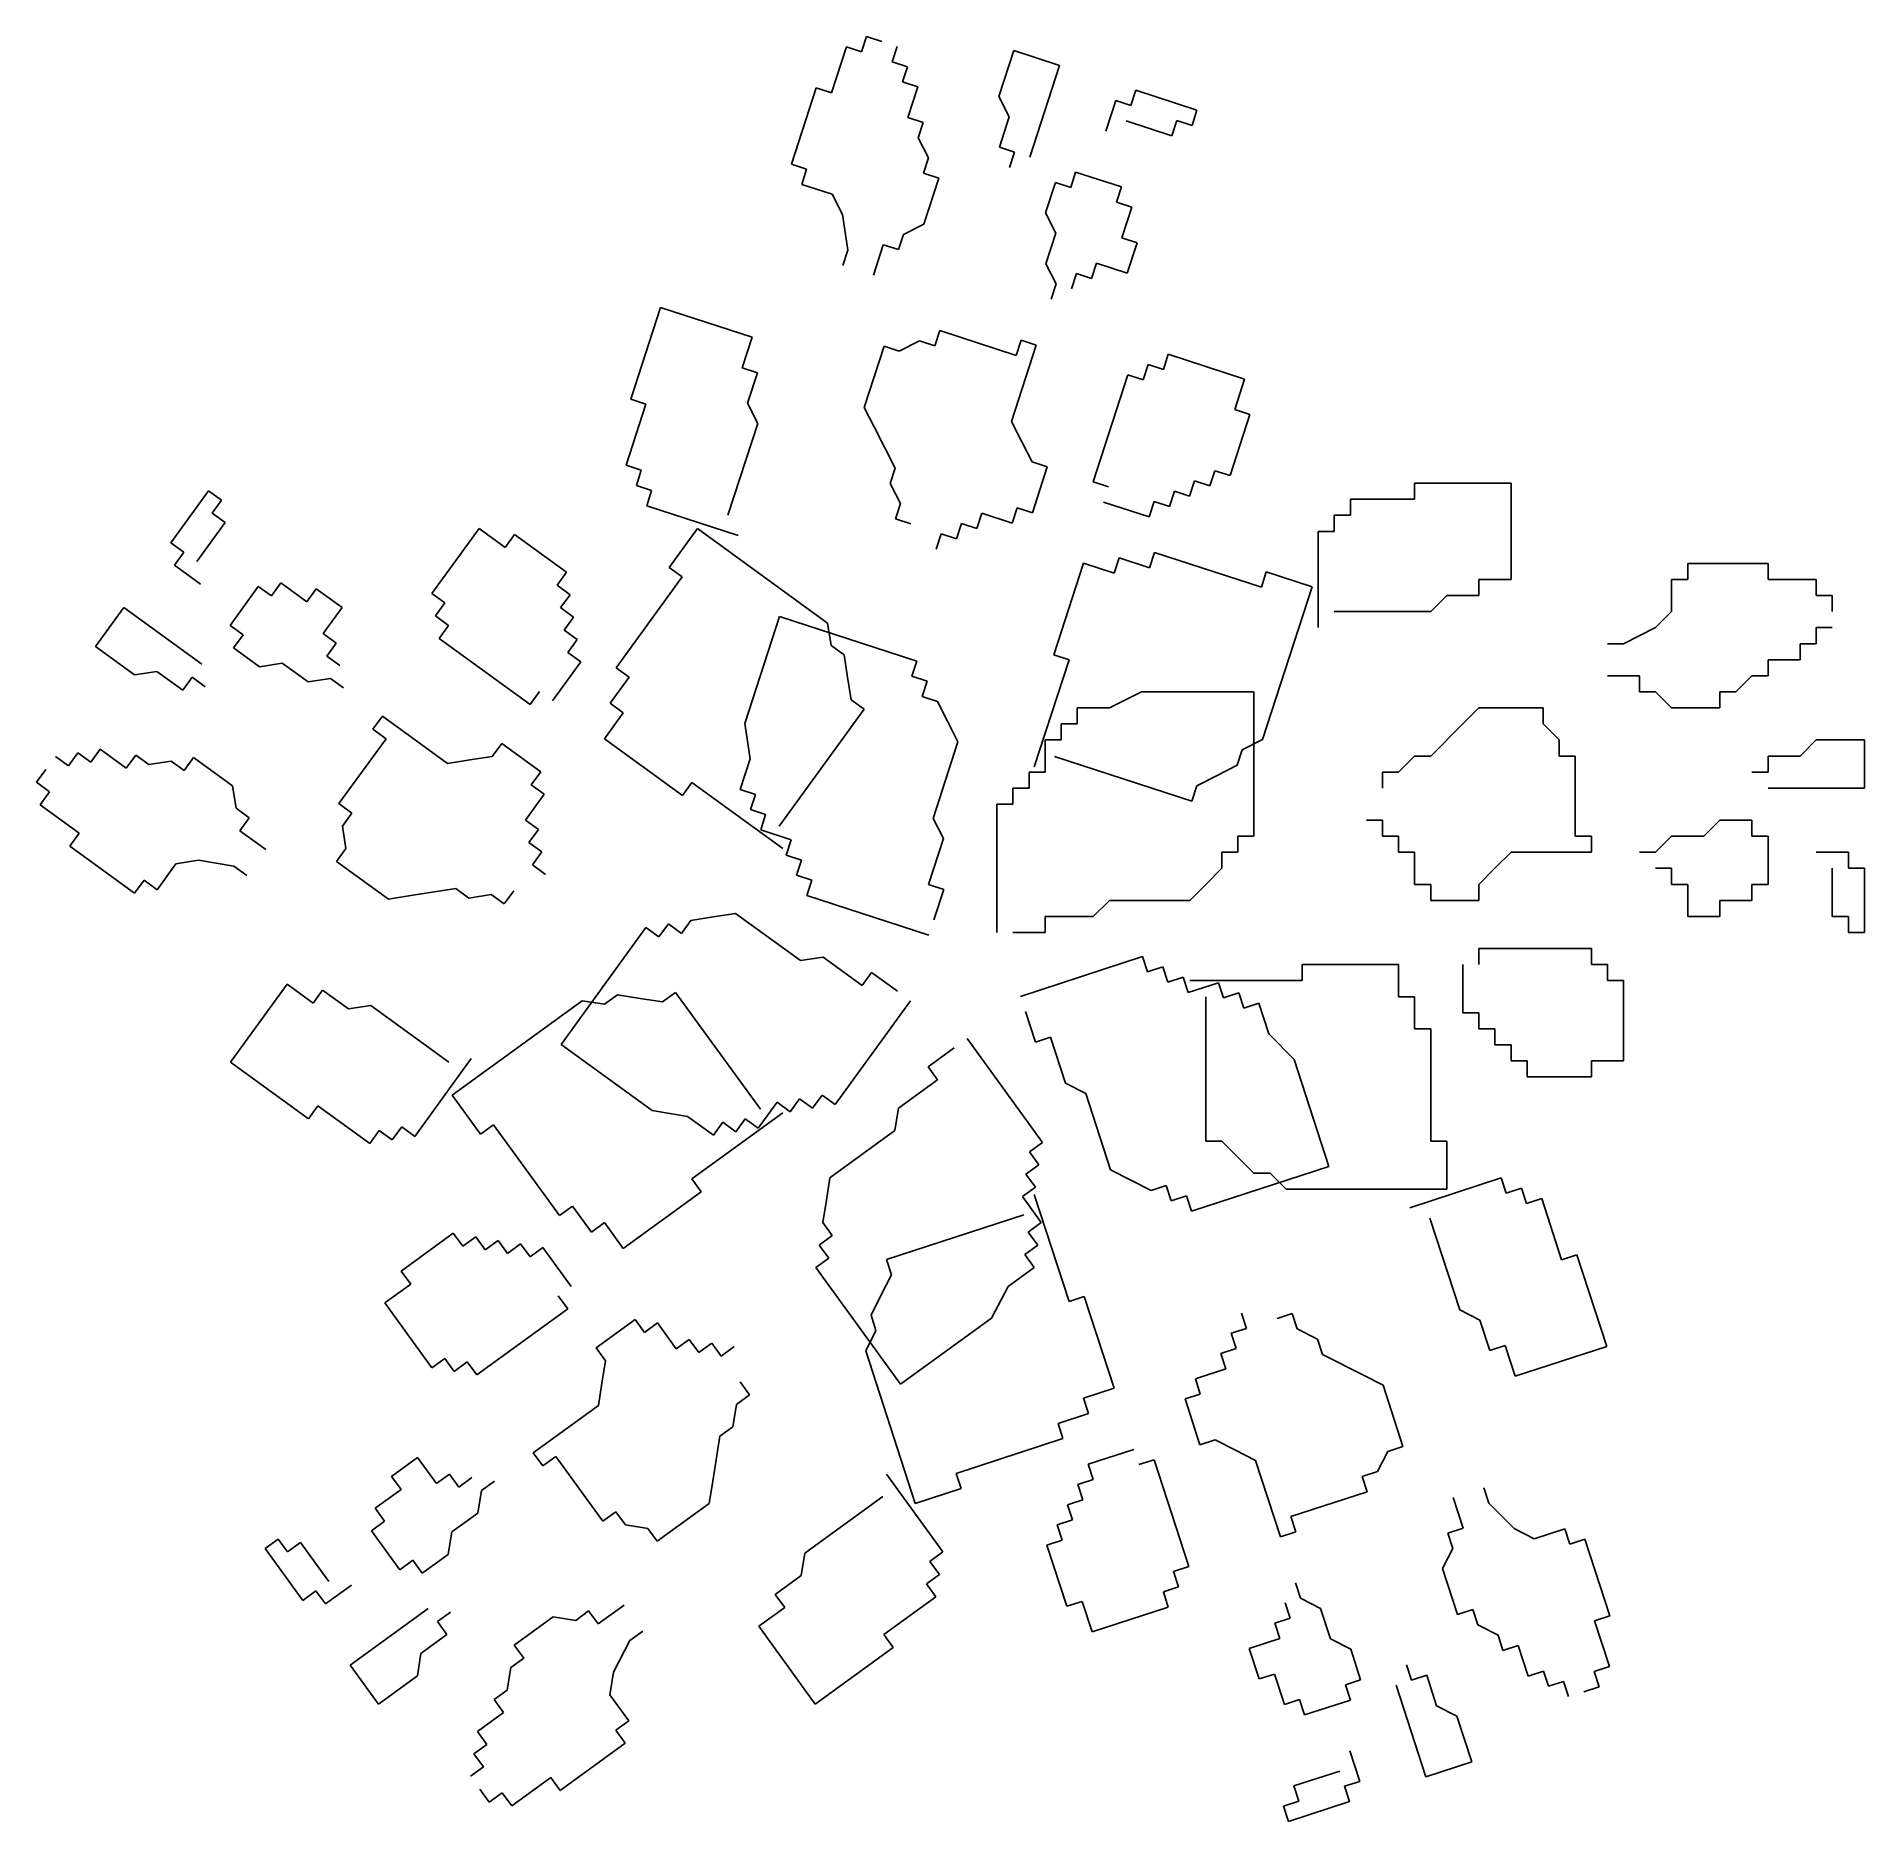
# Model space of a CAD drawing. Extents: x 7.21 to 13.92, y 2.7 to 9.26.
import ezdxf

# ---------------------------------------------------------------- set-up
doc = ezdxf.new("R2010")
doc.units = 0
doc.header["$MEASUREMENT"] = 0
doc.layers.add('VEGETACAO', color=106, linetype='CONTINUOUS')

msp = doc.modelspace()

# ---------------------------------------------------------------- linework, layer by layer
at = {"layer": 'VEGETACAO'}
for p, q in [((10.1296, 9.0502), (10.1843, 9.2185)), ((10.1843, 9.2185), (10.2403, 9.2003)), ((10.2403, 9.2003), (10.2586, 9.2564)), ((10.2586, 9.2564), (10.3146, 9.2382)), ((10.3524, 9.1639), (10.3707, 9.22)), ((10.7447, 9.0364), (10.7994, 9.2048)), ((10.7994, 9.2048), (10.9675, 9.1501)), ((10.4085, 9.1457), (10.3524, 9.1639)), ((10.3902, 9.0896), (10.4085, 9.1457)), ((10.9675, 9.1501), (10.8582, 8.8135)), ((9.9824, 8.7879), (10.0736, 9.0684)), ((10.0736, 9.0684), (10.1296, 9.0502)), ((10.4463, 9.0714), (10.3902, 9.0896)), ((10.4098, 8.9592), (10.4463, 9.0714)), ((10.7825, 8.9621), (10.7447, 9.0364)), ((11.137, 8.909), (11.1735, 9.0212)), ((11.1735, 9.0212), (11.2295, 9.003)), ((11.2295, 9.003), (11.2478, 9.0591)), ((11.2478, 9.0591), (11.4719, 8.9862)), ((10.4659, 8.9409), (10.4098, 8.9592)), ((10.4476, 8.8848), (10.4659, 8.9409)), ((10.7461, 8.8499), (10.7825, 8.9621)), ((11.3794, 8.8922), (11.2113, 8.9469)), ((11.3977, 8.9483), (11.3794, 8.8922)), ((11.4537, 8.9301), (11.3977, 8.9483)), ((11.4719, 8.9862), (11.4537, 8.9301)), ((10.4854, 8.8105), (10.4476, 8.8848)), ((10.4672, 8.7544), (10.4854, 8.8105)), ((10.8021, 8.8317), (10.7461, 8.8499)), ((10.7839, 8.7756), (10.8021, 8.8317)), ((10.0385, 8.7697), (9.9824, 8.7879)), ((10.0202, 8.7136), (10.0385, 8.7697)), ((10.5233, 8.7362), (10.4672, 8.7544)), ((10.4686, 8.5679), (10.5233, 8.7362)), ((11.0081, 8.7027), (11.0263, 8.7588)), ((11.0263, 8.7588), (11.1944, 8.7042)), ((10.1323, 8.6771), (10.0202, 8.7136)), ((10.1701, 8.6028), (10.1323, 8.6771)), ((10.9156, 8.6087), (10.952, 8.7209)), ((10.952, 8.7209), (11.0081, 8.7027)), ((11.1944, 8.7042), (11.1762, 8.6481)), ((10.1897, 8.4724), (10.1701, 8.6028)), ((10.9534, 8.5344), (10.9156, 8.6087)), ((11.1762, 8.6481), (11.2322, 8.6299)), ((11.2322, 8.6299), (11.1958, 8.5177)), ((10.3761, 8.4739), (10.3943, 8.53)), ((10.3943, 8.53), (10.4686, 8.5679)), ((10.9169, 8.4222), (10.9534, 8.5344)), ((10.1715, 8.4163), (10.1897, 8.4724)), ((10.2836, 8.3799), (10.32, 8.4921)), ((10.32, 8.4921), (10.3761, 8.4739)), ((11.1958, 8.5177), (11.2518, 8.4995)), ((11.2518, 8.4995), (11.2154, 8.3873)), ((10.9547, 8.3479), (10.9169, 8.4222)), ((11.1033, 8.4237), (11.085, 8.3676)), ((11.2154, 8.3873), (11.1033, 8.4237)), ((10.9365, 8.2918), (10.9547, 8.3479)), ((11.029, 8.3858), (11.0108, 8.3297)), ((11.085, 8.3676), (11.029, 8.3858)), ((9.3923, 7.9251), (9.5017, 8.2617)), ((9.5017, 8.2617), (9.8379, 8.1525)), ((9.8379, 8.1525), (9.8015, 8.0403)), ((10.3788, 8.1008), (10.453, 8.1387)), ((10.453, 8.1387), (10.5091, 8.1205)), ((10.5091, 8.1205), (10.5273, 8.1766)), ((10.5273, 8.1766), (10.8075, 8.0856)), ((10.8818, 8.1235), (10.7906, 7.8429)), ((10.8075, 8.0856), (10.8258, 8.1417)), ((10.8258, 8.1417), (10.8818, 8.1235)), ((10.2498, 7.8946), (10.3227, 8.119)), ((10.3227, 8.119), (10.3788, 8.1008)), ((11.3666, 8.09), (11.3484, 8.0339)), ((11.6468, 7.9989), (11.3666, 8.09)), ((9.8015, 8.0403), (9.8575, 8.022)), ((9.8575, 8.022), (9.821, 7.9098)), ((11.2181, 8.0142), (11.0904, 7.6214)), ((11.2741, 7.996), (11.2181, 8.0142)), ((11.2923, 8.0521), (11.2741, 7.996)), ((11.3484, 8.0339), (11.2923, 8.0521)), ((11.6104, 7.8867), (11.6468, 7.9989)), ((9.4483, 7.9069), (9.3923, 7.9251)), ((9.3754, 7.6824), (9.4483, 7.9069)), ((9.821, 7.9098), (9.8588, 7.8355)), ((10.2876, 7.8203), (10.2498, 7.8946)), ((11.5935, 7.6441), (11.6664, 7.8685)), ((11.6664, 7.8685), (11.6104, 7.8867)), ((9.8588, 7.8355), (9.7495, 7.4989)), ((10.3632, 7.6716), (10.2876, 7.8203)), ((10.7906, 7.8429), (10.8285, 7.7686)), ((10.8285, 7.7686), (10.8663, 7.6943)), ((9.4314, 7.6642), (9.3754, 7.6824)), ((9.4132, 7.6081), (9.4314, 7.6642)), ((10.345, 7.6155), (10.3632, 7.6716)), ((10.8663, 7.6943), (10.9223, 7.6761)), ((10.9223, 7.6761), (10.8676, 7.5077)), ((11.5192, 7.6062), (11.5374, 7.6623)), ((11.5374, 7.6623), (11.5935, 7.6441)), ((7.7039, 7.3977), (7.8425, 7.5884)), ((7.8425, 7.5884), (7.8902, 7.5538)), ((9.4693, 7.5899), (9.4132, 7.6081)), ((9.451, 7.5338), (9.4693, 7.5899)), ((10.3828, 7.5412), (10.345, 7.6155)), ((11.0904, 7.6214), (11.1465, 7.6032)), ((11.3707, 7.5304), (11.3889, 7.5865)), ((11.3889, 7.5865), (11.4449, 7.5683)), ((11.4449, 7.5683), (11.4632, 7.6244)), ((11.4632, 7.6244), (11.5192, 7.6062)), ((12.271, 7.6163), (12.625, 7.6163)), ((12.271, 7.5574), (12.271, 7.6163)), ((12.625, 7.6163), (12.625, 7.2627)), ((7.8902, 7.5538), (7.8556, 7.5061)), ((9.7873, 7.4246), (9.451, 7.5338)), ((10.3646, 7.4851), (10.3828, 7.5412)), ((10.8116, 7.526), (10.7933, 7.4698)), ((10.8676, 7.5077), (10.8116, 7.526)), ((11.1283, 7.5471), (11.2964, 7.4925)), ((11.2964, 7.4925), (11.3146, 7.5486)), ((11.3146, 7.5486), (11.3707, 7.5304)), ((12.035, 7.5574), (12.271, 7.5574)), ((12.035, 7.4985), (12.035, 7.5574)), ((7.9033, 7.4714), (7.7994, 7.3284)), ((7.8556, 7.5061), (7.9033, 7.4714)), ((10.4206, 7.4669), (10.3646, 7.4851)), ((10.607, 7.4684), (10.5888, 7.4123)), ((10.663, 7.4502), (10.607, 7.4684)), ((10.6813, 7.5063), (10.663, 7.4502)), ((10.7933, 7.4698), (10.6813, 7.5063)), ((11.976, 7.4395), (11.976, 7.4985)), ((11.976, 7.4985), (12.035, 7.4985)), ((7.7516, 7.3631), (7.7039, 7.3977)), ((8.8355, 7.4497), (8.6623, 7.2113)), ((8.9309, 7.3803), (8.8355, 7.4497)), ((8.9656, 7.428), (8.9309, 7.3803)), ((9.1565, 7.2893), (8.9656, 7.428)), ((9.5337, 7.3066), (9.6376, 7.4496)), ((9.6376, 7.4496), (10.1149, 7.1028)), ((10.5327, 7.4305), (10.5145, 7.3744)), ((10.5888, 7.4123), (10.5327, 7.4305)), ((11.917, 7.086), (11.917, 7.4395)), ((11.917, 7.4395), (11.976, 7.4395)), ((7.717, 7.3154), (7.7516, 7.3631)), ((10.9459, 6.986), (11.0553, 7.3227)), ((11.0553, 7.3227), (11.1674, 7.2863)), ((11.1674, 7.2863), (11.1856, 7.3424)), ((11.1856, 7.3424), (11.2977, 7.306)), ((11.2977, 7.306), (11.316, 7.3621)), ((11.316, 7.3621), (11.7083, 7.2346)), ((13.2739, 7.3217), (13.5689, 7.3217)), ((13.2739, 7.2627), (13.2739, 7.3217)), ((13.5689, 7.3217), (13.5689, 7.2627)), ((7.8125, 7.246), (7.717, 7.3154)), ((8.0727, 7.2027), (8.1073, 7.2504)), ((8.1073, 7.2504), (8.2027, 7.181)), ((9.1218, 7.2416), (9.1565, 7.2893)), ((9.3389, 6.9382), (9.5814, 7.2719)), ((9.5814, 7.2719), (9.5337, 7.3066)), ((11.7083, 7.2346), (11.7265, 7.2907)), ((11.7265, 7.2907), (11.8946, 7.2361)), ((12.625, 7.2627), (12.507, 7.2627)), ((12.507, 7.2627), (12.507, 7.2038)), ((13.2149, 7.2627), (13.2739, 7.2627)), ((13.2149, 7.1449), (13.2149, 7.2627)), ((13.5689, 7.2627), (13.7459, 7.2627)), ((13.7459, 7.2627), (13.7459, 7.2038)), ((7.921, 7.0943), (8.0249, 7.2374)), ((8.0249, 7.2374), (8.0727, 7.2027)), ((8.2027, 7.181), (8.2374, 7.2287)), ((8.2374, 7.2287), (8.3328, 7.1593)), ((8.6623, 7.2113), (8.71, 7.1766)), ((9.1696, 7.2069), (9.1218, 7.2416)), ((9.1349, 7.1593), (9.1696, 7.2069)), ((11.8946, 7.2361), (11.7123, 6.675)), ((12.389, 7.2038), (12.33, 7.1449)), ((12.507, 7.2038), (12.389, 7.2038)), ((13.7459, 7.2038), (13.8049, 7.2038)), ((13.8049, 7.2038), (13.8049, 7.1449)), ((7.4268, 7.0164), (7.5307, 7.1594)), ((7.5307, 7.1594), (7.8171, 6.9513)), ((8.3328, 7.1593), (8.2636, 7.064)), ((8.71, 7.1766), (8.6754, 7.129)), ((8.6754, 7.129), (8.7231, 7.0943)), ((9.1827, 7.1246), (9.1349, 7.1593)), ((9.148, 7.0769), (9.1827, 7.1246)), ((9.8109, 6.7345), (9.9385, 7.1273)), ((9.9385, 7.1273), (10.4429, 6.9634)), ((12.33, 7.1449), (11.976, 7.1449)), ((13.1559, 7.086), (13.2149, 7.1449)), ((7.9687, 7.0597), (7.921, 7.0943)), ((7.9341, 7.012), (7.9687, 7.0597)), ((8.2636, 7.064), (8.3113, 7.0293)), ((8.7231, 7.0943), (8.6885, 7.0466)), ((9.1958, 7.0422), (9.148, 7.0769)), ((10.1149, 7.1028), (10.128, 7.0205)), ((13.038, 7.027), (13.1559, 7.086)), ((13.7459, 7.086), (13.8049, 7.086)), ((13.7459, 7.027), (13.7459, 7.086)), ((7.57, 6.9123), (7.4268, 7.0164)), ((8.0296, 6.9426), (7.9341, 7.012)), ((8.3113, 7.0293), (8.2767, 6.9816)), ((8.2767, 6.9816), (8.3244, 6.947)), ((8.6885, 7.0466), (9.0226, 6.8039)), ((9.1611, 6.9946), (9.1958, 7.0422)), ((9.2088, 6.9599), (9.1611, 6.9946)), ((10.128, 7.0205), (10.1757, 6.9858)), ((10.1757, 6.9858), (10.1888, 6.9035)), ((11.002, 6.9678), (10.9459, 6.986)), ((12.979, 7.027), (13.038, 7.027)), ((13.6869, 7.027), (13.7459, 7.027)), ((13.6869, 6.9681), (13.6869, 7.027)), ((7.6524, 6.9253), (7.57, 6.9123)), ((7.7478, 6.856), (7.6524, 6.9253)), ((8.1119, 6.9556), (8.0296, 6.9426)), ((8.2074, 6.8863), (8.1119, 6.9556)), ((9.1049, 6.8169), (9.2088, 6.9599)), ((9.3867, 6.9035), (9.3389, 6.9382)), ((10.4429, 6.9634), (10.4247, 6.9073)), ((10.8744, 6.5751), (11.002, 6.9678)), ((13.5689, 6.9092), (13.5689, 6.9681)), ((13.5689, 6.9681), (13.6869, 6.9681)), ((7.7825, 6.9037), (7.7478, 6.856)), ((7.8302, 6.869), (7.7825, 6.9037)), ((8.2897, 6.8993), (8.2074, 6.8863)), ((8.3375, 6.8646), (8.2897, 6.8993)), ((9.0226, 6.8039), (9.0572, 6.8515)), ((9.3174, 6.8082), (9.3867, 6.9035)), ((10.1888, 6.9035), (10.2019, 6.8211)), ((10.4247, 6.9073), (10.4807, 6.8891)), ((10.4807, 6.8891), (10.4625, 6.833)), ((11.1501, 6.7913), (11.2681, 6.8503)), ((11.2681, 6.8503), (11.6811, 6.8503)), ((11.6811, 6.8503), (11.6811, 6.3199)), ((12.979, 6.9092), (13.097, 6.9092)), ((13.097, 6.9092), (13.097, 6.8503)), ((13.097, 6.8503), (13.1559, 6.8503)), ((13.1559, 6.8503), (13.2149, 6.7913)), ((13.3919, 6.8503), (13.4509, 6.8503)), ((13.3919, 6.7913), (13.3919, 6.8503)), ((13.4509, 6.8503), (13.5099, 6.9092)), ((13.5099, 6.9092), (13.5689, 6.9092)), ((9.3651, 6.7735), (9.3174, 6.8082)), ((10.2496, 6.7864), (9.9379, 6.3574)), ((10.2019, 6.8211), (10.2496, 6.7864)), ((10.4625, 6.833), (10.5185, 6.8148)), ((10.5185, 6.8148), (10.5564, 6.7404)), ((11.0321, 6.7324), (11.0321, 6.7913)), ((11.0321, 6.7913), (11.1501, 6.7913)), ((12.448, 6.7324), (12.507, 6.7913)), ((12.507, 6.7913), (12.743, 6.7913)), ((12.743, 6.7913), (12.743, 6.7324)), ((13.2149, 6.7913), (13.3919, 6.7913)), ((8.446, 6.7129), (8.4807, 6.7606)), ((8.4938, 6.6782), (8.446, 6.7129)), ((8.4807, 6.7606), (8.7193, 6.5872)), ((9.2959, 6.6782), (9.3651, 6.7735)), ((9.8305, 6.6041), (9.8109, 6.7345)), ((10.5564, 6.7404), (10.5942, 6.6661)), ((10.9731, 6.7324), (11.0321, 6.7324)), ((10.9731, 6.6735), (10.9731, 6.7324)), ((12.33, 6.6145), (12.448, 6.7324)), ((12.743, 6.7324), (12.802, 6.6735)), ((8.3206, 6.4399), (8.4938, 6.6782)), ((8.884, 6.6132), (8.9187, 6.6609)), ((8.9187, 6.6609), (9.0619, 6.5568)), ((9.5822, 6.4701), (9.2959, 6.6782)), ((10.5942, 6.6661), (10.503, 6.3856)), ((10.9141, 6.5556), (10.9141, 6.6735)), ((10.9141, 6.6735), (10.9731, 6.6735)), ((11.7123, 6.675), (11.638, 6.6371)), ((12.802, 6.6735), (12.802, 6.6145)), ((13.6869, 6.6145), (13.7459, 6.6735)), ((13.7459, 6.6735), (13.9229, 6.6735)), ((13.9229, 6.6735), (13.9229, 6.4967)), ((7.3276, 6.5786), (7.2798, 6.6133)), ((7.3622, 6.6263), (7.3276, 6.5786)), ((7.4099, 6.5916), (7.3622, 6.6263)), ((7.4446, 6.6393), (7.4099, 6.5916)), ((7.54, 6.5699), (7.4446, 6.6393)), ((7.5746, 6.6176), (7.54, 6.5699)), ((7.6224, 6.5829), (7.5746, 6.6176)), ((7.7047, 6.5959), (7.6224, 6.5829)), ((7.7525, 6.5613), (7.7047, 6.5959)), ((7.7871, 6.6089), (7.7525, 6.5613)), ((7.9303, 6.5049), (7.7871, 6.6089)), ((8.7193, 6.5872), (8.8017, 6.6002)), ((8.8017, 6.6002), (8.884, 6.6132)), ((9.794, 6.4919), (9.8305, 6.6041)), ((11.453, 6.4491), (10.9487, 6.613)), ((11.6198, 6.581), (11.5455, 6.5431)), ((11.638, 6.6371), (11.6198, 6.581)), ((12.212, 6.5556), (12.271, 6.6145)), ((12.271, 6.6145), (12.33, 6.6145)), ((12.802, 6.6145), (12.861, 6.6145)), ((12.861, 6.6145), (12.861, 6.3199)), ((13.5689, 6.5556), (13.5689, 6.6145)), ((13.5689, 6.6145), (13.6869, 6.6145)), ((7.2106, 6.518), (7.2452, 6.5656)), ((7.2583, 6.4833), (7.2106, 6.518)), ((9.0619, 6.5568), (9.0272, 6.5092)), ((9.6169, 6.5178), (9.5822, 6.4701)), ((9.951, 6.275), (9.6169, 6.5178)), ((10.8551, 6.5556), (10.9141, 6.5556)), ((10.8551, 6.4967), (10.8551, 6.5556)), ((11.5455, 6.5431), (11.4713, 6.5052)), ((12.153, 6.5556), (12.212, 6.5556)), ((12.153, 6.4967), (12.153, 6.5556)), ((13.5099, 6.5556), (13.5689, 6.5556)), ((7.2236, 6.4356), (7.2583, 6.4833)), ((7.9434, 6.4226), (7.9303, 6.5049)), ((9.0749, 6.4745), (9.0057, 6.3791)), ((9.0272, 6.5092), (9.0749, 6.4745)), ((9.8501, 6.4737), (9.794, 6.4919)), ((9.8318, 6.4176), (9.8501, 6.4737)), ((10.7961, 6.4967), (10.8551, 6.4967)), ((10.7961, 6.4378), (10.7961, 6.4967)), ((11.4713, 6.5052), (11.453, 6.4491)), ((13.9229, 6.4967), (13.5689, 6.4967)), ((7.3668, 6.3316), (7.2236, 6.4356)), ((7.9911, 6.3879), (7.9434, 6.4226)), ((7.9565, 6.3402), (7.9911, 6.3879)), ((8.3683, 6.4052), (8.3206, 6.4399)), ((8.3337, 6.3575), (8.3683, 6.4052)), ((9.0057, 6.3791), (9.0534, 6.3445)), ((9.8879, 6.3994), (9.8318, 6.4176)), ((9.8697, 6.3433), (9.8879, 6.3994)), ((10.503, 6.3856), (10.5408, 6.3113)), ((10.7371, 5.9664), (10.7371, 6.4378)), ((10.7371, 6.4378), (10.7961, 6.4378)), ((12.153, 6.3788), (12.094, 6.3788)), ((12.153, 6.3199), (12.153, 6.3788)), ((13.3329, 6.3199), (13.3919, 6.3788)), ((13.3919, 6.3788), (13.5099, 6.3788)), ((13.5099, 6.3788), (13.5099, 6.3199)), ((7.3322, 6.2839), (7.3668, 6.3316)), ((8.0519, 6.2708), (7.9565, 6.3402)), ((8.3468, 6.2752), (8.3337, 6.3575)), ((9.0534, 6.3445), (9.0188, 6.2968)), ((9.9817, 6.3068), (9.8697, 6.3433)), ((10.5408, 6.3113), (10.4861, 6.1429)), ((11.6811, 6.3199), (11.6221, 6.3199)), ((11.6221, 6.3199), (11.6221, 6.261)), ((12.212, 6.3199), (12.153, 6.3199)), ((12.212, 6.261), (12.212, 6.3199)), ((12.861, 6.3199), (12.92, 6.3199)), ((12.92, 6.3199), (12.92, 6.261)), ((13.1559, 6.261), (13.2149, 6.3199)), ((13.2149, 6.3199), (13.3329, 6.3199)), ((13.5099, 6.3199), (13.5689, 6.3199)), ((13.5689, 6.3199), (13.5689, 6.1431)), ((7.5708, 6.1105), (7.3322, 6.2839)), ((8.3121, 6.2275), (8.3468, 6.2752)), ((9.0188, 6.2968), (9.0665, 6.2621)), ((9.0665, 6.2621), (9.0319, 6.2144)), ((9.9635, 6.2507), (9.9817, 6.3068)), ((10.0196, 6.2325), (9.9635, 6.2507)), ((11.5631, 6.261), (11.5631, 6.2021)), ((11.6221, 6.261), (11.5631, 6.261)), ((12.271, 6.261), (12.212, 6.261)), ((12.271, 6.1431), (12.271, 6.261)), ((12.625, 6.261), (12.566, 6.2021)), ((12.92, 6.261), (12.625, 6.261)), ((13.097, 6.261), (13.1559, 6.261)), ((13.7459, 6.261), (13.8639, 6.261)), ((13.8639, 6.261), (13.8639, 6.2021)), ((7.7225, 6.2189), (7.6532, 6.1235)), ((7.8048, 6.2319), (7.7225, 6.2189)), ((7.9349, 6.2102), (7.8048, 6.2319)), ((7.9827, 6.1755), (7.9349, 6.2102)), ((8.503, 6.0888), (8.3121, 6.2275)), ((9.0319, 6.2144), (9.0796, 6.1798)), ((10.0013, 6.1764), (10.0196, 6.2325)), ((10.0574, 6.1582), (10.0013, 6.1764)), ((11.5631, 6.2021), (11.5041, 6.1431)), ((12.566, 6.2021), (12.507, 6.1431)), ((13.2149, 6.2021), (13.1559, 6.2021)), ((13.2149, 6.1431), (13.2149, 6.2021)), ((13.8049, 6.0253), (13.8049, 6.2021)), ((13.8639, 6.2021), (13.9229, 6.2021)), ((13.9229, 6.2021), (13.9229, 5.9664)), ((7.6055, 6.1582), (7.5708, 6.1105)), ((7.6532, 6.1235), (7.6055, 6.1582)), ((8.7501, 6.1278), (8.5854, 6.1018)), ((8.7979, 6.0931), (8.7501, 6.1278)), ((8.9626, 6.1191), (8.9279, 6.0714)), ((10.0391, 6.1021), (10.0574, 6.1582)), ((10.4861, 6.1429), (10.5422, 6.1247)), ((10.5422, 6.1247), (10.5057, 6.0125)), ((11.5041, 6.1431), (11.4451, 6.0842)), ((12.33, 6.1431), (12.271, 6.1431)), ((12.33, 6.0842), (12.33, 6.1431)), ((12.507, 6.1431), (12.507, 6.0842)), ((13.2739, 6.1431), (13.2149, 6.1431)), ((13.2739, 6.0253), (13.2739, 6.1431)), ((13.5099, 6.1431), (13.5099, 6.0842)), ((13.5689, 6.1431), (13.5099, 6.1431)), ((8.5854, 6.1018), (8.503, 6.0888)), ((8.8802, 6.1061), (8.7979, 6.0931)), ((8.9279, 6.0714), (8.8802, 6.1061)), ((10.4875, 5.9564), (10.0391, 6.1021)), ((11.1501, 6.0842), (11.0911, 6.0253)), ((11.4451, 6.0842), (11.1501, 6.0842)), ((12.507, 6.0842), (12.33, 6.0842)), ((13.5099, 6.0842), (13.3919, 6.0842)), ((13.3919, 6.0842), (13.3919, 6.0253)), ((9.1366, 5.5556), (9.4483, 5.9847)), ((9.4483, 5.9847), (9.496, 5.95)), ((9.496, 5.95), (9.5307, 5.9977)), ((9.5307, 5.9977), (9.5784, 5.963)), ((9.5784, 5.963), (9.613, 6.0107)), ((9.613, 6.0107), (9.6954, 6.0237)), ((9.6954, 6.0237), (9.7778, 6.0367)), ((9.7778, 6.0367), (10.0164, 5.8633)), ((11.0911, 6.0253), (10.9141, 6.0253)), ((10.9141, 6.0253), (10.9141, 5.9664)), ((13.3919, 6.0253), (13.2739, 6.0253)), ((13.8639, 6.0253), (13.8049, 6.0253)), ((13.8639, 5.9664), (13.8639, 6.0253)), ((10.9141, 5.9664), (10.7961, 5.9664)), ((12.507, 5.9074), (12.507, 5.8485)), ((12.92, 5.9074), (12.507, 5.9074)), ((12.92, 5.8485), (12.92, 5.9074)), ((13.9229, 5.9664), (13.8639, 5.9664)), ((10.0164, 5.8633), (10.0988, 5.8763)), ((10.0988, 5.8763), (10.242, 5.7723)), ((10.8237, 5.732), (11.2721, 5.8777)), ((11.2721, 5.8777), (11.2903, 5.8216)), ((11.2903, 5.8216), (11.3464, 5.8398)), ((11.3464, 5.8398), (11.3646, 5.7837)), ((11.858, 5.8485), (12.212, 5.8485)), ((11.858, 5.7896), (11.858, 5.8485)), ((12.212, 5.8485), (12.212, 5.7306)), ((12.448, 5.8485), (12.448, 5.6717)), ((12.979, 5.8485), (12.92, 5.8485)), ((12.979, 5.7896), (12.979, 5.8485)), ((7.9227, 5.4907), (8.1305, 5.7768)), ((8.1305, 5.7768), (8.2259, 5.7074)), ((10.242, 5.7723), (10.2766, 5.8199)), ((10.2766, 5.8199), (10.3721, 5.7506)), ((11.3646, 5.7837), (11.4206, 5.8019)), ((11.4206, 5.8019), (11.4389, 5.7458)), ((11.4389, 5.7458), (11.5509, 5.7822)), ((11.4451, 5.7896), (11.858, 5.7896)), ((11.5509, 5.7822), (11.5692, 5.7261)), ((13.038, 5.7896), (12.979, 5.7896)), ((13.038, 5.4949), (13.038, 5.7896)), ((8.2259, 5.7074), (8.2606, 5.7551)), ((8.2606, 5.7551), (8.356, 5.6857)), ((8.737, 5.369), (9.2143, 5.7158)), ((9.2143, 5.7158), (9.2967, 5.7028)), ((9.2967, 5.7028), (9.3444, 5.7375)), ((9.3444, 5.7375), (9.4268, 5.7245)), ((9.4268, 5.7245), (9.5091, 5.7115)), ((9.5091, 5.7115), (9.5569, 5.7462)), ((9.5569, 5.7462), (9.8686, 5.3171)), ((10.4198, 5.7159), (10.1427, 5.3345)), ((11.5041, 5.2003), (11.5041, 5.7306)), ((11.5692, 5.7261), (11.6252, 5.7443)), ((11.6252, 5.7443), (11.6434, 5.6882)), ((11.6434, 5.6882), (11.6995, 5.7064)), ((11.6995, 5.7064), (11.736, 5.5942)), ((12.212, 5.7306), (12.271, 5.7306)), ((12.271, 5.7306), (12.271, 5.6128)), ((8.356, 5.6857), (8.4384, 5.6987)), ((8.4384, 5.6987), (8.7248, 5.4907)), ((10.8784, 5.5637), (10.842, 5.6759)), ((12.448, 5.6717), (12.507, 5.6717)), ((12.507, 5.6717), (12.507, 5.6128)), ((10.6276, 5.5772), (10.9047, 5.1958)), ((10.9345, 5.5819), (10.8784, 5.5637)), ((10.9892, 5.4135), (10.9345, 5.5819)), ((11.736, 5.5942), (11.8285, 5.5002)), ((12.271, 5.6128), (12.33, 5.6128)), ((12.33, 5.6128), (12.33, 5.2003)), ((12.507, 5.6128), (12.566, 5.6128)), ((12.566, 5.6128), (12.566, 5.5539)), ((9.4707, 5.3129), (9.1366, 5.5556)), ((10.4844, 5.4732), (10.5799, 5.5425)), ((12.566, 5.5539), (12.625, 5.5539)), ((12.625, 5.5539), (12.625, 5.4949)), ((8.209, 5.2827), (7.9227, 5.4907)), ((8.8071, 5.5037), (8.5993, 5.2176)), ((10.5191, 5.4255), (10.4844, 5.4732)), ((11.8285, 5.5002), (11.9561, 5.1074)), ((12.625, 5.4949), (12.684, 5.4949)), ((12.684, 5.4949), (12.684, 5.436)), ((12.92, 5.4949), (13.038, 5.4949)), ((12.92, 5.436), (12.92, 5.4949)), ((10.3759, 5.3215), (10.5191, 5.4255)), ((11.0634, 5.3756), (10.9892, 5.4135)), ((11.1546, 5.0951), (11.0634, 5.3756)), ((12.684, 5.436), (12.92, 5.436)), ((8.2437, 5.3303), (8.209, 5.2827)), ((8.4346, 5.1916), (8.2437, 5.3303)), ((8.8409, 5.226), (8.737, 5.369)), ((9.6008, 5.2912), (9.4707, 5.3129)), ((9.951, 5.3041), (9.6169, 5.0614)), ((9.9302, 5.3432), (9.861, 5.2479)), ((9.978, 5.3085), (9.9302, 5.3432)), ((10.0126, 5.3562), (9.978, 5.3085)), ((10.0603, 5.3215), (10.0126, 5.3562)), ((10.095, 5.3692), (10.0603, 5.3215)), ((10.1427, 5.3345), (10.095, 5.3692)), ((10.3628, 5.2391), (10.3759, 5.3215)), ((8.4692, 5.2393), (8.4346, 5.1916)), ((8.5169, 5.2046), (8.4692, 5.2393)), ((8.5516, 5.2523), (8.5169, 5.2046)), ((8.5993, 5.2176), (8.5516, 5.2523)), ((8.8887, 5.2607), (8.8409, 5.226)), ((9.1311, 4.927), (8.8887, 5.2607)), ((9.6962, 5.2219), (9.6008, 5.2912)), ((9.7309, 5.2695), (9.6962, 5.2219)), ((9.7786, 5.2349), (9.7309, 5.2695)), ((9.8132, 5.2825), (9.7786, 5.2349)), ((9.861, 5.2479), (9.8132, 5.2825)), ((10.1241, 5.0657), (10.3628, 5.2391)), ((10.9047, 5.1958), (10.857, 5.1611)), ((11.5631, 5.2003), (11.5041, 5.2003)), ((11.6221, 5.1414), (11.5631, 5.2003)), ((12.33, 5.2003), (12.389, 5.2003)), ((12.389, 5.2003), (12.389, 5.0235)), ((10.8916, 5.1135), (10.8439, 5.0788)), ((10.857, 5.1611), (10.8916, 5.1135)), ((11.9561, 5.1074), (11.4517, 4.9435)), ((11.6811, 5.0824), (11.6221, 5.1414)), ((9.6169, 5.0614), (9.6515, 5.0137)), ((10.111, 4.9834), (10.1241, 5.0657)), ((10.8439, 5.0788), (10.8785, 5.0311)), ((11.2289, 5.0572), (11.1546, 5.0951)), ((11.3031, 5.0193), (11.2289, 5.0572)), ((11.3592, 5.0375), (11.3031, 5.0193)), ((11.3774, 4.9814), (11.3592, 5.0375)), ((11.7401, 5.0824), (11.6811, 5.0824)), ((11.7991, 5.0235), (11.7401, 5.0824)), ((12.2532, 4.9558), (12.5894, 5.0651)), ((12.5894, 5.0651), (12.6077, 5.009)), ((9.6515, 5.0137), (9.3651, 4.8056)), ((10.098, 4.901), (10.111, 4.9834)), ((10.8785, 5.0311), (10.8308, 4.9964)), ((10.8308, 4.9964), (10.9001, 4.9011)), ((10.8744, 5.0041), (11.002, 4.6113)), ((11.4335, 4.9996), (11.3774, 4.9814)), ((11.4517, 4.9435), (11.4335, 4.9996)), ((12.389, 5.0235), (11.7991, 5.0235)), ((12.6077, 5.009), (12.6637, 5.0272)), ((12.6637, 5.0272), (12.6819, 4.9711)), ((12.6819, 4.9711), (12.738, 4.9893)), ((12.738, 4.9893), (12.8109, 4.7648)), ((9.1789, 4.9616), (9.1311, 4.927)), ((9.2481, 4.8663), (9.1789, 4.9616)), ((9.2959, 4.901), (9.2481, 4.8663)), ((9.3651, 4.8056), (9.2959, 4.901)), ((10.1326, 4.8534), (10.098, 4.901)), ((10.3322, 4.7659), (10.8366, 4.9297)), ((10.9001, 4.9011), (10.8523, 4.8664)), ((12.4368, 4.5813), (12.3274, 4.9179)), ((8.7408, 4.8619), (8.5499, 4.7232)), ((8.7755, 4.8143), (8.7408, 4.8619)), ((8.8232, 4.8489), (8.7755, 4.8143)), ((8.8578, 4.8013), (8.8232, 4.8489)), ((8.9056, 4.8359), (8.8578, 4.8013)), ((8.9402, 4.7883), (8.9056, 4.8359)), ((10.0849, 4.8187), (10.1326, 4.8534)), ((10.8523, 4.8664), (10.887, 4.8187)), ((8.9879, 4.8229), (8.9402, 4.7883)), ((9.0226, 4.7753), (8.9879, 4.8229)), ((9.0703, 4.8099), (9.0226, 4.7753)), ((9.1742, 4.6669), (9.0703, 4.8099)), ((10.0718, 4.7363), (10.1195, 4.771)), ((10.1195, 4.771), (10.0849, 4.8187)), ((10.3504, 4.7098), (10.3322, 4.7659)), ((10.887, 4.8187), (10.8392, 4.7841)), ((10.8392, 4.7841), (10.8739, 4.7364)), ((12.8109, 4.7648), (12.8669, 4.783)), ((12.8669, 4.783), (12.9763, 4.4464)), ((8.5499, 4.7232), (8.5846, 4.6755)), ((10.3835, 4.3073), (10.0718, 4.7363)), ((10.3126, 4.6354), (10.3504, 4.7098)), ((10.8739, 4.7364), (10.7784, 4.667)), ((8.5846, 4.6755), (8.4891, 4.6062)), ((9.1611, 4.5846), (9.1265, 4.6322)), ((10.2748, 4.5611), (10.3126, 4.6354)), ((10.7784, 4.667), (10.7176, 4.55)), ((8.4891, 4.6062), (8.6623, 4.3678)), ((8.827, 4.3418), (9.1611, 4.5846)), ((11.002, 4.6113), (11.058, 4.6295)), ((11.058, 4.6295), (11.1674, 4.2929)), ((11.6536, 4.5129), (11.6353, 4.569)), ((11.7657, 4.5493), (11.8217, 4.5675)), ((11.8217, 4.5675), (11.8399, 4.5114)), ((12.5111, 4.5434), (12.4368, 4.5813)), ((9.265, 4.4416), (9.4082, 4.5456)), ((9.4082, 4.5456), (9.4429, 4.4979)), ((9.4429, 4.4979), (9.4906, 4.5326)), ((9.4906, 4.5326), (9.5599, 4.4372)), ((10.2552, 4.4307), (10.293, 4.505)), ((10.293, 4.505), (10.2748, 4.5611)), ((10.7176, 4.55), (10.3835, 4.3073)), ((11.5975, 4.4947), (11.6536, 4.5129)), ((11.8399, 4.5114), (11.9142, 4.4735)), ((12.5476, 4.4311), (12.5111, 4.5434)), ((9.2997, 4.3939), (9.265, 4.4416)), ((9.5599, 4.4372), (9.6076, 4.4719)), ((9.6076, 4.4719), (9.6422, 4.4242)), ((9.6422, 4.4242), (9.6899, 4.4589)), ((9.6899, 4.4589), (9.7246, 4.4113)), ((9.7246, 4.4113), (9.7723, 4.4459)), ((10.4375, 3.8696), (10.2552, 4.4307)), ((11.5597, 4.4203), (11.6158, 4.4385)), ((11.6158, 4.4385), (11.5975, 4.4947)), ((11.9142, 4.4735), (11.9324, 4.4174)), ((12.6036, 4.4494), (12.5476, 4.4311)), ((12.6401, 4.3371), (12.6036, 4.4494)), ((12.9763, 4.4464), (12.6401, 4.3371)), ((8.6623, 4.3678), (8.71, 4.4025)), ((8.71, 4.4025), (8.7447, 4.3548)), ((8.7447, 4.3548), (8.7924, 4.3895)), ((8.7924, 4.3895), (8.827, 4.3418)), ((9.2866, 4.3115), (9.2997, 4.3939)), ((11.4659, 4.3278), (11.5779, 4.3642)), ((11.5779, 4.3642), (11.5597, 4.4203)), ((11.9324, 4.4174), (12.081, 4.3416)), ((9.2735, 4.2292), (9.2866, 4.3115)), ((9.7939, 4.3159), (9.8285, 4.2682)), ((11.4841, 4.2717), (11.4659, 4.3278)), ((12.081, 4.3416), (12.1553, 4.3037)), ((12.1553, 4.3037), (12.2282, 4.0792)), ((9.0348, 4.0558), (9.2735, 4.2292)), ((9.7808, 4.2336), (9.7677, 4.1512)), ((9.8285, 4.2682), (9.7808, 4.2336)), ((11.1674, 4.2929), (11.0553, 4.2564)), ((11.0553, 4.2564), (11.0736, 4.2003)), ((11.428, 4.2535), (11.4841, 4.2717)), ((11.4827, 4.0852), (11.428, 4.2535)), ((11.0736, 4.2003), (10.9615, 4.1639)), ((10.9615, 4.1639), (10.9797, 4.1078)), ((9.7199, 4.1165), (9.6938, 3.9518)), ((9.7677, 4.1512), (9.7199, 4.1165)), ((10.9797, 4.1078), (10.5874, 3.9803)), ((11.5388, 4.1034), (11.4827, 4.0852)), ((11.6131, 4.0655), (11.5388, 4.1034)), ((8.5145, 3.9691), (8.6099, 4.0384)), ((8.6099, 4.0384), (8.6792, 3.9431)), ((9.0695, 4.0081), (9.0348, 4.0558)), ((9.1172, 4.0428), (9.0695, 4.0081)), ((9.2904, 3.8044), (9.1172, 4.0428)), ((11.2403, 4.0684), (11.0722, 4.0138)), ((11.3146, 4.0305), (11.2586, 4.0123)), ((11.4422, 3.6378), (11.3146, 4.0305)), ((11.6873, 4.0276), (11.6131, 4.0655)), ((11.7785, 3.747), (11.6873, 4.0276)), ((12.1721, 4.061), (12.1343, 3.9867)), ((12.2282, 4.0792), (12.1721, 4.061)), ((8.5491, 3.9214), (8.5145, 3.9691)), ((8.6792, 3.9431), (8.7269, 3.9778)), ((8.7269, 3.9778), (8.7616, 3.9301)), ((8.7616, 3.9301), (8.8093, 3.9648)), ((10.3311, 3.9779), (10.5389, 3.6918)), ((10.5874, 3.9803), (10.6056, 3.9242)), ((11.0722, 4.0138), (11.0904, 3.9577)), ((12.1343, 3.9867), (12.0783, 3.9685)), ((12.0783, 3.9685), (12.0965, 3.9124)), ((8.4537, 3.8521), (8.5491, 3.9214)), ((8.8439, 3.9171), (8.8308, 3.8347)), ((8.8917, 3.9518), (8.8439, 3.9171)), ((9.6938, 3.9518), (9.6807, 3.8695)), ((10.0317, 3.6875), (10.318, 3.8955)), ((10.6056, 3.9242), (10.4375, 3.8696)), ((11.0904, 3.9577), (11.0344, 3.9395)), ((11.0344, 3.9395), (11.0526, 3.8834)), ((12.0965, 3.9124), (11.8163, 3.8214)), ((12.5253, 3.9277), (12.5435, 3.8715)), ((8.4883, 3.8044), (8.4537, 3.8521)), ((8.8308, 3.8347), (8.7354, 3.7654)), ((9.3381, 3.8391), (9.2904, 3.8044)), ((9.3728, 3.7914), (9.3381, 3.8391)), ((9.6807, 3.8695), (9.4898, 3.7308)), ((11.0526, 3.8834), (10.9966, 3.8652)), ((10.9966, 3.8652), (11.0148, 3.8091)), ((12.4132, 3.8912), (12.4496, 3.779)), ((12.5435, 3.8715), (12.636, 3.7775)), ((8.4406, 3.7697), (8.4883, 3.8044)), ((8.5445, 3.6267), (8.4406, 3.7697)), ((8.7354, 3.7654), (8.7223, 3.683)), ((9.4551, 3.7784), (9.3728, 3.7914)), ((9.4898, 3.7308), (9.4551, 3.7784)), ((11.0148, 3.8091), (10.9588, 3.7909)), ((10.9588, 3.7909), (10.977, 3.7347)), ((11.8345, 3.7652), (11.7785, 3.747)), ((11.8163, 3.8214), (11.8345, 3.7652)), ((12.4496, 3.779), (12.3936, 3.7608)), ((12.3936, 3.7608), (12.4118, 3.7047)), ((12.636, 3.7775), (12.7103, 3.7396)), ((12.7103, 3.7396), (12.8224, 3.7761)), ((12.8224, 3.7761), (12.8406, 3.72)), ((8.0503, 3.7047), (8.098, 3.7393)), ((8.1888, 3.514), (8.0503, 3.7047)), ((8.098, 3.7393), (8.1326, 3.6917)), ((8.1326, 3.6917), (8.1804, 3.7263)), ((8.1804, 3.7263), (8.2843, 3.5833)), ((10.5389, 3.6918), (10.4912, 3.6572)), ((10.977, 3.7347), (10.921, 3.7165)), ((10.921, 3.7165), (10.9939, 3.4921)), ((12.4118, 3.7047), (12.374, 3.6304)), ((12.8406, 3.72), (12.8966, 3.7382)), ((12.8966, 3.7382), (12.9878, 3.4576)), ((8.5922, 3.6614), (8.5445, 3.6267)), ((8.6268, 3.6137), (8.5922, 3.6614)), ((8.7223, 3.683), (8.6268, 3.6137)), ((10.0186, 3.6051), (10.0317, 3.6875)), ((10.4912, 3.6572), (10.5259, 3.6095)), ((11.3862, 3.6196), (11.4422, 3.6378)), ((12.374, 3.6304), (12.4287, 3.4621)), ((8.3666, 3.5703), (8.2712, 3.501)), ((9.9231, 3.5358), (10.0186, 3.6051)), ((10.5259, 3.6095), (10.4781, 3.5748)), ((10.4781, 3.5748), (10.5128, 3.5271)), ((11.3484, 3.5453), (11.4044, 3.5635)), ((11.4044, 3.5635), (11.3862, 3.6196)), ((11.8332, 3.5787), (11.8514, 3.5226)), ((8.2366, 3.5487), (8.1888, 3.514)), ((8.2712, 3.501), (8.2366, 3.5487)), ((9.3681, 3.4967), (9.2727, 3.4274)), ((9.9578, 3.4881), (9.9231, 3.5358)), ((10.5128, 3.5271), (10.3219, 3.3884)), ((10.9939, 3.4921), (11.0499, 3.5103)), ((11.0499, 3.5103), (11.0864, 3.3981)), ((11.3666, 3.4891), (11.3484, 3.5453)), ((11.8136, 3.4483), (11.7954, 3.5044)), ((11.8514, 3.5226), (11.9257, 3.4847)), ((8.362, 3.2756), (8.6484, 3.4837)), ((8.7307, 3.4707), (8.683, 3.436)), ((8.683, 3.436), (8.7176, 3.3883)), ((9.1079, 3.4534), (8.9647, 3.3493)), ((9.1903, 3.4404), (9.1079, 3.4534)), ((9.238, 3.475), (9.1903, 3.4404)), ((9.2727, 3.4274), (9.238, 3.475)), ((9.8623, 3.4187), (9.9578, 3.4881)), ((11.0864, 3.3981), (11.3666, 3.4891)), ((11.7576, 3.4301), (11.8136, 3.4483)), ((11.7758, 3.374), (11.7576, 3.4301)), ((11.9257, 3.4847), (11.9621, 3.3725)), ((12.4287, 3.4621), (12.4848, 3.4803)), ((12.4848, 3.4803), (12.503, 3.4242)), ((12.503, 3.4242), (12.5773, 3.3863)), ((12.9878, 3.4576), (12.9317, 3.4394)), ((12.9317, 3.4394), (12.9864, 3.2711)), ((8.7176, 3.3883), (8.6222, 3.319)), ((9.3897, 3.3667), (9.3288, 3.2497)), ((9.4374, 3.4014), (9.3897, 3.3667)), ((10.0701, 3.1327), (9.8623, 3.4187)), ((10.3219, 3.3884), (10.3565, 3.3408)), ((11.6637, 3.3376), (11.7758, 3.374)), ((11.9621, 3.3725), (12.0364, 3.3346)), ((12.5773, 3.3863), (12.5955, 3.3302)), ((8.6222, 3.319), (8.6091, 3.2366)), ((8.9994, 3.3017), (8.9517, 3.267)), ((8.9647, 3.3493), (8.9994, 3.3017)), ((10.3565, 3.3408), (10.0701, 3.1327)), ((11.7002, 3.2253), (11.6637, 3.3376)), ((12.0364, 3.3346), (12.0729, 3.2224)), ((12.5955, 3.3302), (12.6515, 3.3484)), ((12.6515, 3.3484), (12.688, 3.2362)), ((8.4659, 3.1326), (8.362, 3.2756)), ((8.6091, 3.2366), (8.4659, 3.1326)), ((8.9517, 3.267), (8.9386, 3.1846)), ((9.3288, 3.2497), (9.3157, 3.1673)), ((11.7562, 3.2435), (11.7002, 3.2253)), ((11.7927, 3.1313), (11.7562, 3.2435)), ((12.0729, 3.2224), (12.0168, 3.2042)), ((12.241, 3.277), (12.2592, 3.2209)), ((12.2592, 3.2209), (12.3153, 3.2391)), ((12.3153, 3.2391), (12.3517, 3.1269)), ((12.688, 3.2362), (12.744, 3.2544)), ((12.744, 3.2544), (12.7623, 3.1983)), ((12.9864, 3.2711), (12.9304, 3.2529)), ((12.9304, 3.2529), (12.9486, 3.1968)), ((8.9386, 3.1846), (8.8908, 3.15)), ((9.3157, 3.1673), (9.385, 3.072)), ((12.0168, 3.2042), (12.0351, 3.1481)), ((12.3126, 2.866), (12.2032, 3.2027)), ((12.7623, 3.1983), (12.8183, 3.2165)), ((12.8183, 3.2165), (12.8365, 3.1604)), ((12.9486, 3.1968), (12.8926, 3.1786)), ((8.9255, 3.1023), (8.83, 3.0329)), ((8.8908, 3.15), (8.9255, 3.1023)), ((11.8487, 3.1495), (11.7927, 3.1313)), ((11.8669, 3.0934), (11.8487, 3.1495)), ((12.0351, 3.1481), (11.8669, 3.0934)), ((12.3517, 3.1269), (12.426, 3.089)), ((12.426, 3.089), (12.4807, 2.9207)), ((8.83, 3.0329), (8.8646, 2.9853)), ((9.385, 3.072), (9.3373, 3.0373)), ((9.3373, 3.0373), (9.3719, 2.9896)), ((8.8646, 2.9853), (8.8169, 2.9506)), ((9.3719, 2.9896), (9.1333, 2.8162)), ((12.0337, 2.9615), (12.0702, 2.8493)), ((8.8516, 2.9029), (8.8038, 2.8682)), ((8.8169, 2.9506), (8.8516, 2.9029)), ((11.8278, 2.8326), (11.9959, 2.8872)), ((12.4807, 2.9207), (12.3126, 2.866)), ((8.8731, 2.7729), (8.8385, 2.8206)), ((9.0986, 2.8639), (8.9555, 2.7599)), ((9.1333, 2.8162), (9.0986, 2.8639)), ((11.846, 2.7765), (11.8278, 2.8326)), ((12.0702, 2.8493), (12.0141, 2.8311)), ((12.0141, 2.8311), (12.0324, 2.775)), ((8.9208, 2.8076), (8.8731, 2.7729)), ((8.9555, 2.7599), (8.9208, 2.8076)), ((11.79, 2.7583), (11.846, 2.7765)), ((11.8082, 2.7022), (11.79, 2.7583)), ((12.0324, 2.775), (11.8082, 2.7022))]:
    msp.add_line(p, q, dxfattribs=at)

doc.saveas('drawing.dxf')
